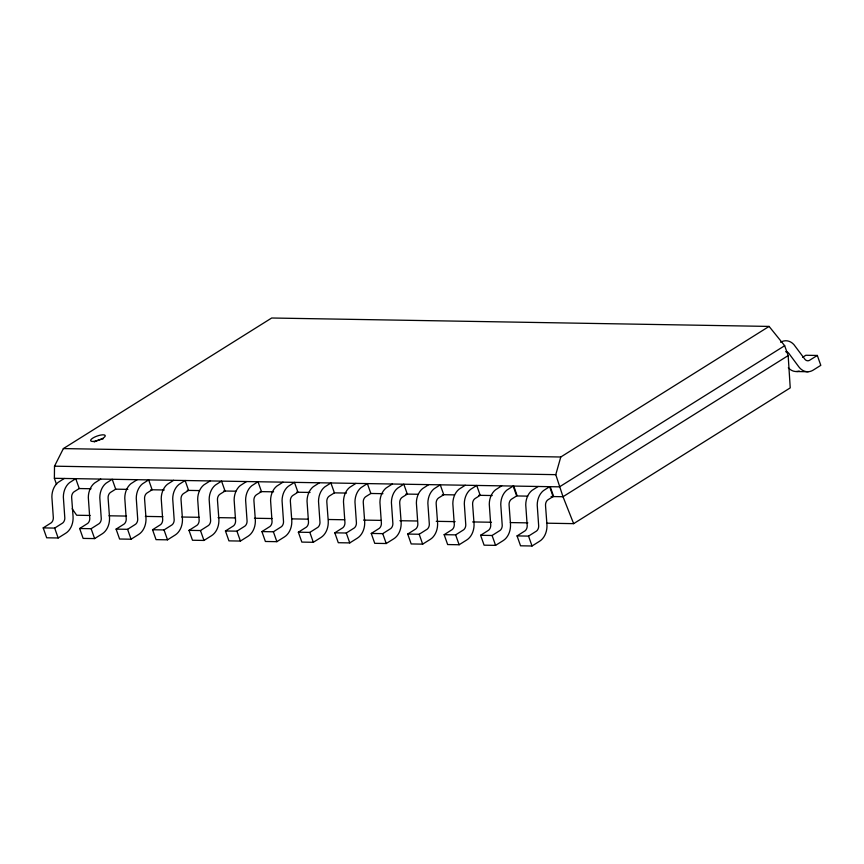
<?xml version="1.0" encoding="UTF-8"?>
<svg xmlns="http://www.w3.org/2000/svg" width="864" height="864" viewBox="0 0 864 864"><rect width="100%" height="100%" fill="white"/><g stroke="black" fill="none" stroke-linecap="round" stroke-linejoin="round"><path stroke-width="1.3" d="M56.549 484.477L54.378 478.3L54.508 466.182L63.374 448.589L271.685 318.006L769.09 326.419L784.674 345.708L788.162 355.601L790.236 387.882L573.642 523.649L546.707 523.184M573.642 523.649L563.004 496.724L555.779 474.66L560.779 457.002L769.09 326.419M64.271 478.462L58.072 482.436A16.783 12.679 -89 0 0 51.872 496.854L53.341 517.892A5.767 4.352 -89 0 1 51.214 522.817L43.2 527.893L46.678 537.786L58.158 537.98L65.794 533.196A16.729 12.636 -89 0 0 73.051 516.37L71.658 497.588A5.821 4.396 -89 0 1 74.185 491.713L79.24 488.549L91.066 488.743M100.732 479.077L94.522 483.052A16.783 12.679 -89 0 0 88.322 497.47L89.791 518.508A5.767 4.352 -89 0 1 87.664 523.433L79.65 528.509L83.138 538.402L94.619 538.596L102.244 533.812A16.729 12.636 -89 0 0 109.501 516.996L108.108 498.204A5.821 4.396 -89 0 1 110.635 492.329L115.69 489.164L127.84 489.37M43.2 527.893L54.68 528.088L62.694 523.012A5.767 4.352 -89 0 0 64.822 518.087L63.353 497.048A16.783 12.679 -89 0 1 69.552 482.63L75.751 478.656L79.24 488.549M137.182 479.693L130.972 483.667A16.783 12.679 -89 0 0 124.783 498.085L126.241 519.124A5.767 4.352 -89 0 1 124.114 524.048L116.1 529.124L119.588 539.017L131.069 539.212L138.694 534.427A16.729 12.636 -89 0 0 145.962 517.612L144.569 498.82A5.821 4.396 -89 0 1 147.085 492.944L152.14 489.78L148.662 479.887L142.452 483.862A16.783 12.679 -89 0 0 136.264 498.28L137.722 519.318A5.767 4.352 -89 0 1 135.594 524.243L127.58 529.319L116.1 529.124M79.65 528.509L91.13 528.703L99.144 523.627A5.767 4.352 -89 0 0 101.272 518.702L99.803 497.664A16.783 12.679 -89 0 1 106.002 483.246L112.212 479.272L115.69 489.164M173.632 480.308L167.422 484.283A16.783 12.679 -89 0 0 161.233 498.701L162.702 519.739A5.767 4.352 -89 0 1 160.564 524.664L152.55 529.74L156.038 539.633L167.519 539.827L175.144 535.043A16.729 12.636 -89 0 0 182.412 518.227L181.019 499.446A5.821 4.396 -89 0 1 183.535 493.56L188.59 490.396L185.112 480.503L178.902 484.477A16.783 12.679 -89 0 0 172.714 498.895L174.182 519.934A5.767 4.352 -89 0 1 172.044 524.858L164.03 529.934L152.55 529.74M210.082 480.935L203.872 484.898A16.783 12.679 -89 0 0 197.683 499.316L199.152 520.355A5.767 4.352 -89 0 1 197.024 525.28L189 530.356L192.488 540.248L203.969 540.443L211.594 535.658A16.729 12.636 -89 0 0 218.862 518.843L217.469 500.062A5.821 4.396 -89 0 1 219.996 494.176L225.04 491.011L221.562 481.118L215.352 485.093A16.783 12.679 -89 0 0 209.164 499.511L210.632 520.549A5.767 4.352 -89 0 1 208.505 525.474L200.48 530.55L189 530.356M246.532 481.55L240.322 485.525A16.783 12.679 -89 0 0 234.133 499.932L235.602 520.97A5.767 4.352 -89 0 1 233.474 525.895L225.45 530.971L228.938 540.864L240.419 541.058L248.044 536.274A16.729 12.636 -89 0 0 255.312 519.458L253.919 500.677A5.821 4.396 -89 0 1 256.446 494.791L261.49 491.627L258.012 481.745L251.802 485.719A16.783 12.679 -89 0 0 245.614 500.126L247.082 521.165A5.767 4.352 -89 0 1 244.955 526.09L236.93 531.166L225.45 530.971M282.982 482.166L276.772 486.14A16.783 12.679 -89 0 0 270.583 500.548L272.052 521.586A5.767 4.352 -89 0 1 269.924 526.522L261.911 531.587L265.388 541.48L276.869 541.674L284.494 536.89A16.729 12.636 -89 0 0 291.762 520.074L290.369 501.293A5.821 4.396 -89 0 1 292.896 495.418L297.94 492.242L294.462 482.36L288.252 486.335A16.783 12.679 -89 0 0 282.064 500.742L283.532 521.78A5.767 4.352 -89 0 1 281.405 526.716L273.391 531.781L261.911 531.587M319.432 482.782L313.222 486.756A16.783 12.679 -89 0 0 307.033 501.163L308.502 522.202A5.767 4.352 -89 0 1 306.374 527.137L298.361 532.202L301.838 542.095L313.319 542.29L320.944 537.505A16.729 12.636 -89 0 0 328.212 520.69L326.819 501.908A5.821 4.396 -89 0 1 329.346 496.033L334.4 492.858L346.486 493.063M355.882 483.397L349.672 487.372A16.783 12.679 -89 0 0 343.483 501.779L344.952 522.828A5.767 4.352 -89 0 1 342.824 527.753L334.811 532.818L338.288 542.711L349.769 542.905L357.394 538.132A16.729 12.636 -89 0 0 364.662 521.305L363.269 502.524A5.821 4.396 -89 0 1 365.796 496.649L370.85 493.474L367.362 483.592L361.152 487.566A16.783 12.679 -89 0 0 354.964 501.973L356.432 523.012A5.767 4.352 -89 0 1 354.305 527.947L346.291 533.012L334.811 532.818M298.361 532.202L309.841 532.397L317.855 527.332A5.767 4.352 -89 0 0 319.982 522.396L318.514 501.358A16.783 12.679 -89 0 1 324.702 486.95L330.912 482.976L334.4 492.858M392.332 484.013L386.122 487.987A16.783 12.679 -89 0 0 379.933 502.394L381.402 523.444A5.767 4.352 -89 0 1 379.274 528.368L371.261 533.444L374.738 543.326L386.219 543.521L393.844 538.747A16.729 12.636 -89 0 0 401.112 521.921L399.719 503.14A5.821 4.396 -89 0 1 402.246 497.264L407.3 494.1L403.812 484.207L397.602 488.182A16.783 12.679 -89 0 0 391.414 502.589L392.882 523.638A5.767 4.352 -89 0 1 390.755 528.563L382.741 533.639L371.261 533.444M428.782 484.628L422.572 488.603A16.783 12.679 -89 0 0 416.383 503.01L417.852 524.059A5.767 4.352 -89 0 1 415.724 528.984L407.711 534.06L411.188 543.942L422.669 544.136L430.304 539.363A16.729 12.636 -89 0 0 437.562 522.536L436.169 503.755A5.821 4.396 -89 0 1 438.696 497.88L443.75 494.716L440.262 484.823L434.063 488.797A16.783 12.679 -89 0 0 427.864 503.204L429.332 524.254A5.767 4.352 -89 0 1 427.205 529.178L419.191 534.254L407.711 534.06M465.232 485.244L459.032 489.218A16.783 12.679 -89 0 0 452.833 503.626L454.302 524.675A5.767 4.352 -89 0 1 452.174 529.6L444.161 534.676L447.649 544.558L459.13 544.752L466.754 539.978A16.729 12.636 -89 0 0 474.012 523.152L472.619 504.371A5.821 4.396 -89 0 1 475.146 498.496L480.2 495.331L476.723 485.438L470.513 489.413A16.783 12.679 -89 0 0 464.314 503.82L465.782 524.869A5.767 4.352 -89 0 1 463.655 529.794L455.641 534.87L444.161 534.676M501.692 485.86L495.482 489.834A16.783 12.679 -89 0 0 489.283 504.252L490.752 525.29A5.767 4.352 -89 0 1 488.624 530.215L480.611 535.291L484.099 545.173L495.58 545.368L503.204 540.594A16.729 12.636 -89 0 0 510.473 523.768L509.08 504.986A5.821 4.396 -89 0 1 511.596 499.111L516.65 495.947L513.173 486.054L506.963 490.028A16.783 12.679 -89 0 0 500.764 504.446L502.232 525.485A5.767 4.352 -89 0 1 500.105 530.41L492.091 535.486L480.611 535.291M538.142 486.475L531.932 490.45A16.783 12.679 -89 0 0 525.744 504.868L527.213 525.906A5.767 4.352 -89 0 1 525.074 530.831L517.061 535.907L520.549 545.8L532.03 545.994L539.654 541.21A16.729 12.636 -89 0 0 546.923 524.383L545.53 505.602A5.821 4.396 -89 0 1 548.046 499.727L553.1 496.562L549.623 486.67L543.413 490.644A16.783 12.679 -89 0 0 537.224 505.062L538.693 526.1A5.767 4.352 -89 0 1 536.555 531.025L528.541 536.101L517.061 535.907M784.674 345.708L559.526 486.842L54.378 478.3M788.162 355.601L563.004 496.724L551.124 496.53M802.656 357.264L805.842 355.266L817.322 355.46L820.8 365.342L813.175 370.127A16.729 12.636 -89 0 1 798.833 366.854L788.886 353.43A5.821 4.396 -89 0 0 785.624 351.713M817.322 355.46L809.276 360.45A5.767 4.352 -89 0 1 805.075 359.489L793.865 344.552A16.783 12.679 -89 0 0 781.607 341.712L780.592 342.263M796.684 371.542L808.164 371.736M63.374 448.589L560.779 457.002M54.508 466.182L555.779 474.66M150.779 489.758L164.279 489.985M187.218 490.374L199.368 490.579M223.668 490.99L235.807 491.195M260.107 491.605L273.596 491.832M296.546 492.221L310.046 492.448M370.775 493.474L382.925 493.679M405.864 494.068L418.014 494.273M442.314 494.683L454.453 494.888M478.753 495.299L492.242 495.536M527.742 496.13L517.223 495.958L513.745 486.065M90.137 515.473L76.669 515.236L72.155 508.745M108.994 515.786L126.5 516.078M145.357 516.402L162.864 516.694M181.721 517.018L199.228 517.309M218.084 517.633L235.591 517.925M254.448 518.249L271.955 518.54M292.162 518.886L308.318 519.156M328.525 519.502L344.682 519.772M363.539 520.096L381.046 520.387M399.902 520.711L417.409 521.003M436.266 521.327L455.123 521.64M472.63 521.932L491.486 522.256M510.343 522.58L527.85 522.871M550.195 486.68L553.673 496.573M528.541 536.101L532.03 545.994M492.091 535.486L495.58 545.368M455.641 534.87L459.13 544.752M419.191 534.254L422.669 544.136M382.741 533.639L386.219 543.521M346.291 533.012L349.769 542.905M309.841 532.397L313.319 542.29M273.391 531.781L276.869 541.674M236.93 531.166L240.419 541.058M200.48 530.55L203.969 540.443M164.03 529.934L167.519 539.827M127.58 529.319L131.069 539.212M91.13 528.703L94.619 538.596M54.68 528.088L58.158 537.98M94.23 442.001A7.754 2.246 -19.4 0 1 103.129 438.847M799.254 371.077A16.729 12.636 -89 0 1 788.303 367.805M94.1 441.374A7.754 2.246 -19.4 0 0 105.268 435.845A7.754 2.246 -19.4 0 0 94.392 437.195A7.754 2.246 -19.4 0 0 94.1 441.374"/></g></svg>
